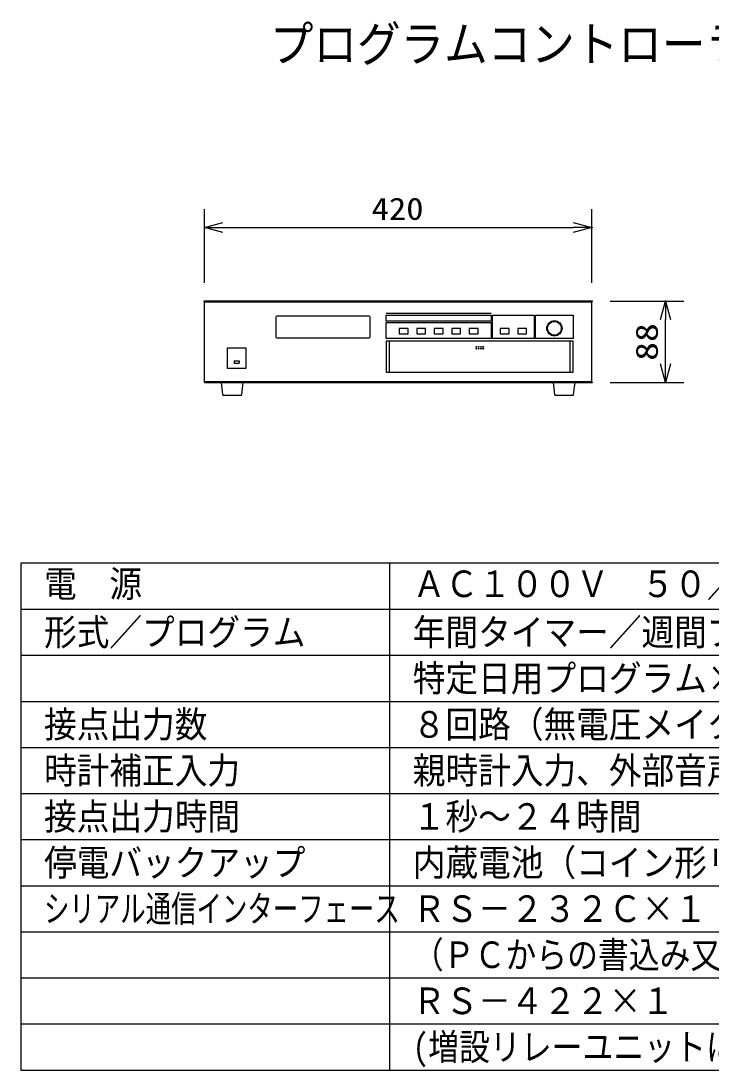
# Model space of a CAD drawing. Units: millimetres, scale not verified. Extents: x -63 to 65, y -57 to 57.
# Drawn here: x -62.5 to 12.3, y -56.5 to 57.3 of the extents above; entities that cross this region are included whole.
import ezdxf
from ezdxf.enums import TextEntityAlignment as Align

# ---------------------------------------------------------------- set-up
doc = ezdxf.new("R2010")
doc.units = ezdxf.units.MM
doc.header["$LTSCALE"] = 0.190236
doc.header["$PDMODE"] = 32
doc.header["$PDSIZE"] = 0.0951
for name, color, linetype in [('0-0_MOJI1', 2, 'Continuous'), ('0-2_GAIKEI', 1, 'Continuous'), ('0-3_WAKU', 7, 'Continuous')]:
    doc.layers.add(name, color=color, linetype=linetype)
doc.styles.add('ＭＳ ゴシック', font='')
doc.styles.get('ＭＳ ゴシック').set_extended_font_data('MS Gothic')

# ---------------------------------------------------------------- blocks, each defined once
blk = doc.blocks.new('_OPEN30')
at = {"layer": '0-3_WAKU'}
blk.add_line((0, 0), (-1, 0), dxfattribs=at)
blk.add_lwpolyline([(-1, 0.26795), (0, 0), (-1, -0.26795)], dxfattribs=at)

msp = doc.modelspace()

# ---------------------------------------------------------------- linework, layer by layer
at = {"layer": '0-2_GAIKEI', "color": 3}
for p, q in [((-42.59, 28.9151), (-42.59, 36.9151)), ((-0.59, 28.9151), (-0.59, 36.9151)), ((-40.59, 34.9151), (-2.59, 34.9151)), ((1.41, 26.9151), (9.41, 26.9151)), ((7.41, 20.115), (7.41, 24.9151)), ((1.41, 18.115), (9.41, 18.115))]:
    msp.add_line(p, q, dxfattribs=at)
at = {"layer": '0-2_GAIKEI', "color": 7}
for p, q in [((-42.59, 18.115), (-42.59, 26.9151)), ((-0.59, 26.9151), (-42.59, 26.9151)), ((-0.59, 18.115), (-0.59, 26.9151)), ((-42.59, 18.115), (-0.59, 18.115)), ((-40.79, 18.115), (-40.626, 16.8026)), ((-38.5541, 16.8026), (-38.39, 18.115)), ((-4.79, 18.115), (-4.6259, 16.8026)), ((-2.554, 16.8026), (-2.39, 18.115)), ((-40.5268, 16.715), (-38.6533, 16.715)), ((-4.5267, 16.715), (-2.6533, 16.715))]:
    msp.add_line(p, q, dxfattribs=at)
at = {"layer": '0-2_GAIKEI'}
for p, q in [((-0.59, 26.8151), (-42.59, 26.8151)), ((-34.84, 25.1901), (-34.84, 23.0401)), ((-24.74, 25.2901), (-34.74, 25.2901)), ((-24.64, 23.0401), (-24.64, 25.1901)), ((-11.49, 25.5901), (-22.89, 25.5901)), ((-22.89, 24.7651), (-22.89, 25.3901)), ((-22.89, 25.3901), (-11.49, 25.3901)), ((-11.49, 25.3901), (-11.49, 24.7651)), ((-11.34, 22.8651), (-11.34, 25.3901)), ((-11.34, 25.3901), (-6.84, 25.3901)), ((-6.84, 25.3901), (-6.84, 22.8651)), ((-6.69, 22.8651), (-6.69, 25.3901)), ((-6.69, 25.3901), (-2.59, 25.3901)), ((-2.59, 25.3901), (-2.59, 22.8651)), ((-11.49, 24.7651), (-22.89, 24.7651)), ((-22.89, 24.6151), (-11.49, 24.6151)), ((-22.89, 22.8651), (-22.89, 24.6151)), ((-20.51, 23.9451), (-21.47, 23.9451)), ((-20.51, 23.3851), (-20.51, 23.9451)), ((-18.61, 23.9451), (-19.57, 23.9451)), ((-19.57, 23.9451), (-19.57, 23.3851)), ((-18.61, 23.3851), (-18.61, 23.9451)), ((-16.71, 23.9451), (-17.67, 23.9451)), ((-17.67, 23.9451), (-17.67, 23.3851)), ((-16.71, 23.3851), (-16.71, 23.9451)), ((-14.81, 23.9451), (-15.77, 23.9451)), ((-15.77, 23.9451), (-15.77, 23.3851)), ((-14.81, 23.3851), (-14.81, 23.9451)), ((-12.91, 23.9451), (-13.87, 23.9451)), ((-13.87, 23.9451), (-13.87, 23.3851)), ((-12.91, 23.3851), (-12.91, 23.9451)), ((-11.49, 24.6151), (-11.49, 22.8651)), ((-9.56, 23.9451), (-10.52, 23.9451)), ((-10.52, 23.9451), (-10.52, 23.3851)), ((-9.56, 23.3851), (-9.56, 23.9451)), ((-7.66, 23.9451), (-8.62, 23.9451)), ((-8.62, 23.9451), (-8.62, 23.3851)), ((-7.66, 23.3851), (-7.66, 23.9451)), ((-34.74, 22.9401), (-24.74, 22.9401)), ((-11.49, 22.8651), (-22.89, 22.8651)), ((-21.4201, 23.3851), (-20.5599, 23.3851)), ((-19.57, 23.3851), (-18.61, 23.3851)), ((-19.5201, 23.3851), (-18.6599, 23.3851)), ((-17.67, 23.3851), (-16.71, 23.3851)), ((-17.6201, 23.3851), (-16.7599, 23.3851)), ((-15.77, 23.3851), (-14.81, 23.3851)), ((-15.7201, 23.3851), (-14.8599, 23.3851)), ((-13.87, 23.3851), (-12.91, 23.3851)), ((-13.8201, 23.3851), (-12.9599, 23.3851)), ((-6.84, 22.8651), (-11.34, 22.8651)), ((-10.52, 23.3851), (-9.56, 23.3851)), ((-10.4701, 23.3851), (-9.6099, 23.3851)), ((-8.62, 23.3851), (-7.66, 23.3851)), ((-8.5701, 23.3851), (-7.7099, 23.3851)), ((-2.59, 22.8651), (-6.69, 22.8651)), ((-40.0984, 21.8663), (-38.0984, 21.8663)), ((-40.0984, 19.6263), (-40.0984, 21.8663)), ((-38.0984, 21.8663), (-38.0984, 19.6263)), ((-22.89, 22.5651), (-22.89, 19.215)), ((-2.59, 22.5651), (-22.89, 22.5651)), ((-22.54, 19.215), (-22.54, 22.5651)), ((-2.94, 19.215), (-2.94, 22.5651)), ((-2.59, 19.215), (-2.59, 22.5651)), ((-38.0984, 19.6263), (-40.0984, 19.6263)), ((-39.3684, 20.4463), (-39.3684, 20.2063)), ((-39.3684, 20.4463), (-38.8284, 20.4463)), ((-39.3684, 20.2063), (-38.8284, 20.2063)), ((-38.8284, 20.4463), (-38.8284, 20.2063)), ((-42.59, 18.215), (-0.59, 18.215)), ((-22.89, 19.215), (-2.59, 19.215))]:
    msp.add_line(p, q, dxfattribs=at)
msp.add_lwpolyline([(-21.47, 23.9451), (-21.47, 23.3851), (-20.51, 23.3851)], dxfattribs=at)
for centre, radius in [((-4.64, 23.9751), 0.825), ((-4.64, 23.9751), 0.75), ((-13.11, 21.965), 0.04), ((-13.11, 21.765), 0.04), ((-12.86, 21.965), 0.04), ((-12.86, 21.765), 0.04), ((-12.61, 21.965), 0.04), ((-12.61, 21.765), 0.04), ((-12.36, 21.965), 0.04), ((-12.36, 21.765), 0.04)]:
    msp.add_circle(centre, radius, dxfattribs=at)
for centre, start, end in [((-34.74, 25.1901), 90, 180), ((-24.74, 25.1901), 0, 90), ((-34.74, 23.0401), 180, 270), ((-24.74, 23.0401), 270, 0)]:
    msp.add_arc(centre, 0.1, start, end, dxfattribs=at)
at = {"layer": '0-2_GAIKEI', "color": 7}
for centre, start, end in [((-40.5268, 16.815), 187.12502, 270), ((-38.6533, 16.815), 270, 352.87498), ((-4.5267, 16.815), 187.12502, 270), ((-2.6533, 16.815), 270, 352.87498)]:
    msp.add_arc(centre, 0.1, start, end, dxfattribs=at)
at = {"layer": '0-3_WAKU', "color": 4}
for p, q in [((62.5001, -1.5), (-62.5001, -1.5)), ((-62.5001, -1.5), (-62.5001, -56.5001)), ((-22.5, -56.5001), (-22.5, -1.5)), ((-62.5001, -56.5001), (62.5001, -56.5001))]:
    msp.add_line(p, q, dxfattribs=at)
at = {"layer": '0-3_WAKU', "color": 1}
for p, q in [((-62.5001, -6.5), (62.5001, -6.5)), ((-62.5001, -11.5), (62.5001, -11.5)), ((-62.5001, -16.5), (62.5001, -16.5)), ((-62.5001, -21.5), (62.5001, -21.5)), ((-62.5001, -26.5), (62.5001, -26.5)), ((-62.5001, -31.5001), (62.5001, -31.5001)), ((-62.5001, -36.5001), (62.5001, -36.5001)), ((-62.5001, -41.5001), (62.5001, -41.5001)), ((-62.5001, -46.5001), (62.5001, -46.5001)), ((-62.5001, -51.5001), (62.5001, -51.5001))]:
    msp.add_line(p, q, dxfattribs=at)
at = {"layer": '0-3_WAKU'}
for p in [(-0.59, 34.9151), (-42.59, 26.9151), (-0.59, 26.9151), (7.41, 26.9151), (-0.59, 18.115)]:
    msp.add_point(p, dxfattribs=at)

# ---------------------------------------------------------------- block references
at = {"layer": '0-2_GAIKEI', "xscale": 2, "yscale": 2}
for p, rotation in [((-42.59, 34.9151), 180), ((7.41, 26.9151), 90), ((7.41, 18.115), 270)]:
    msp.add_blockref('_OPEN30', p, dxfattribs=dict(at, rotation=rotation))
msp.add_blockref('_OPEN30', (-0.59, 34.9151), dxfattribs=at)

# ---------------------------------------------------------------- texts
at = {"layer": '0-0_MOJI1', "style": 'ＭＳ ゴシック'}
for s, height, width, p in [('プログラムコントローラー', 3.848, 0.9, (-35.5001, 51.7599)), ('電\u3000源', 2.887, 0.9, (-60.0001, -6.0551)), ('ＡＣ１００Ｖ\u3000５０／６０Ｈｚ', 2.887, 0.9, (-20, -6.0551)), ('形式／プログラム', 2.887, 0.9, (-60.0001, -11.3051)), ('年間タイマー／週間プログラム×７', 2.887, 0.9, (-20, -11.3051)), ('特定日用プログラム×１６、今日プログラム×１', 2.887, 0.9, (-20, -16.3051)), ('８回路（無電圧メイク接点）', 2.887, 0.9, (-20, -21.3052)), ('接点出力数', 2.887, 0.9, (-60.0001, -21.3052)), ('時計補正入力', 2.887, 0.9, (-60.0001, -26.3052)), ('親時計入力、外部音声入力', 2.887, 0.9, (-20, -26.3052)), ('接点出力時間', 2.887, 0.9, (-60.0001, -31.3052)), ('１秒～２４時間', 2.887, 0.9, (-20, -31.3052)), ('停電バックアップ', 2.887, 0.9, (-60.0001, -36.3052)), ('内蔵電池（コイン形リチウム一次電池）', 2.887, 0.9, (-20, -36.3052)), ('シリアル通信インターフェース', 2.887, 0.7, (-60.0001, -41.3052)), ('ＲＳ－２３２Ｃ×１', 2.887, 0.9, (-20, -41.3052)), ('（ＰＣからの書込み又はデジタルＩＣプレーヤー制御用)', 2.887, 0.85, (-20, -46.3052)), ('ＲＳ－４２２×１', 2.887, 0.9, (-20, -51.3052)), ('(増設リレーユニットによる接点増設用\u3000最大９０接点)', 2.887, 0.85, (-20, -56.3052))]:
    msp.add_text(s, height=height, dxfattribs=dict(at, width=width)).set_placement(p, align=Align.BOTTOM_LEFT)
at = {"layer": '0-2_GAIKEI', "color": 3, "style": 'ＭＳ ゴシック', "width": 1.15}
msp.add_text('420', height=2.406, dxfattribs=at).set_placement((-24.4771, 35.0247), align=Align.BOTTOM_LEFT)
at = {"layer": '0-2_GAIKEI', "color": 3, "style": 'ＭＳ ゴシック', "width": 1.25}
msp.add_text('88', height=2.406, rotation=90, dxfattribs=at).set_placement((7.3005, 20.4481), align=Align.BOTTOM_LEFT)

doc.saveas('drawing.dxf')
